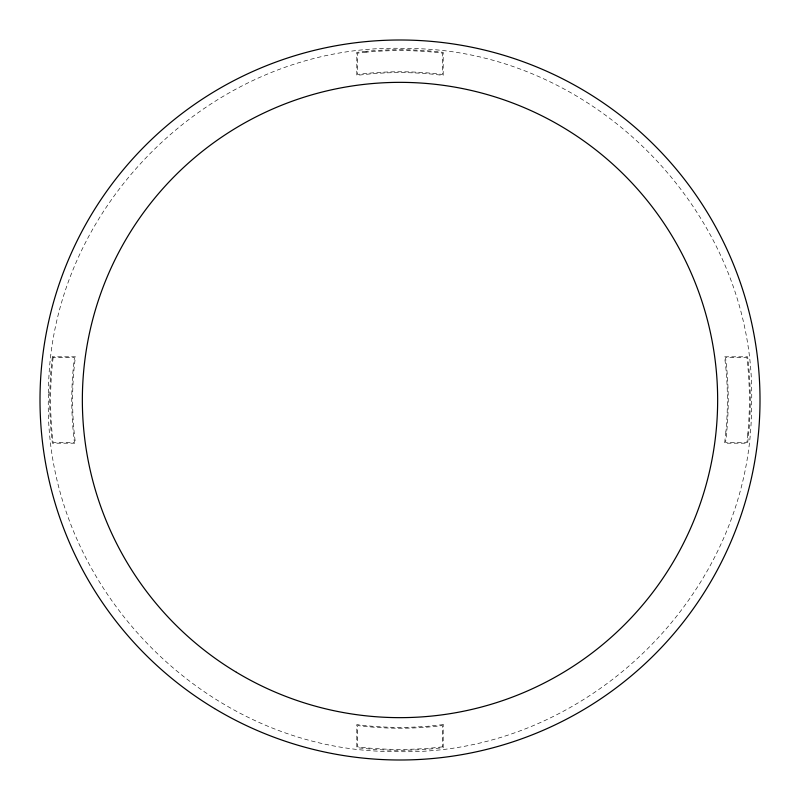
<?xml version="1.0" encoding="UTF-8"?>
<svg xmlns="http://www.w3.org/2000/svg" width="800" height="800" viewBox="0 0 800 800"><rect width="100%" height="100%" fill="white"/><g stroke="black" fill="none" stroke-linecap="round" stroke-linejoin="round"><path stroke-width="0.6" stroke-dasharray="4 3" d="M48.48 393.86C41.38 582.96 204.64 752.02 393.86 751.52C582.96 758.62 752.02 595.36 751.52 406.14C758.62 217.04 595.36 47.98 406.14 48.48C217.04 41.38 47.98 204.64 48.48 393.86M52.36 356.8L51.34 366.04A360.85 360.85 0 0 0 51.34 433.96L52.36 443.2L75.37 443.2L74.11 431.81A337.98 337.98 0 0 1 74.11 368.19L75.37 356.8L52.36 356.8M53.12 357.65L52.19 366.12A360 360 0 0 0 52.19 433.88L53.12 442.35L74.42 442.35A338.31 338.31 0 0 1 74.43 357.65L53.12 357.65M725.89 431.81L724.63 443.2L747.64 443.2L748.66 433.96A360.85 360.85 0 0 0 748.66 366.04L747.64 356.8L724.63 356.8L725.89 368.19A337.98 337.98 0 0 1 725.89 431.81M747.81 433.88L746.87 442.35L725.57 442.35A338.31 338.31 0 0 0 725.56 357.65L746.87 357.65L747.81 366.12A360 360 0 0 1 747.81 433.88M366.04 51.34L356.8 52.36L356.8 75.37L368.19 74.11A337.98 337.98 0 0 1 431.81 74.11L443.2 75.37L443.2 52.36L433.96 51.34A360.85 360.85 0 0 0 366.04 51.34M366.12 52.19L357.65 53.13L357.65 74.43A338.31 338.31 0 0 1 442.35 74.44L442.35 53.13L433.88 52.19A360 360 0 0 0 366.12 52.19M443.2 724.63L431.81 725.89A337.98 337.98 0 0 1 368.19 725.89L356.8 724.63L356.8 747.64L366.04 748.66A360.85 360.85 0 0 0 433.96 748.66L443.2 747.64L443.2 724.63M442.35 746.87L433.88 747.81A360 360 0 0 1 366.12 747.81L357.65 746.87L357.65 725.57A338.31 338.31 0 0 0 442.35 725.56L442.35 746.87"/><path stroke-width="1.2" d="M214.59 708.58A360 360 0 0 0 759.95 406.28A360 360 0 0 0 225.47 85.14A360 360 0 0 0 214.59 708.58M236.4 672.28A317.65 317.65 0 0 0 717.6 405.54A317.65 317.65 0 0 0 246 122.18A317.65 317.65 0 0 0 236.4 672.28"/></g></svg>
